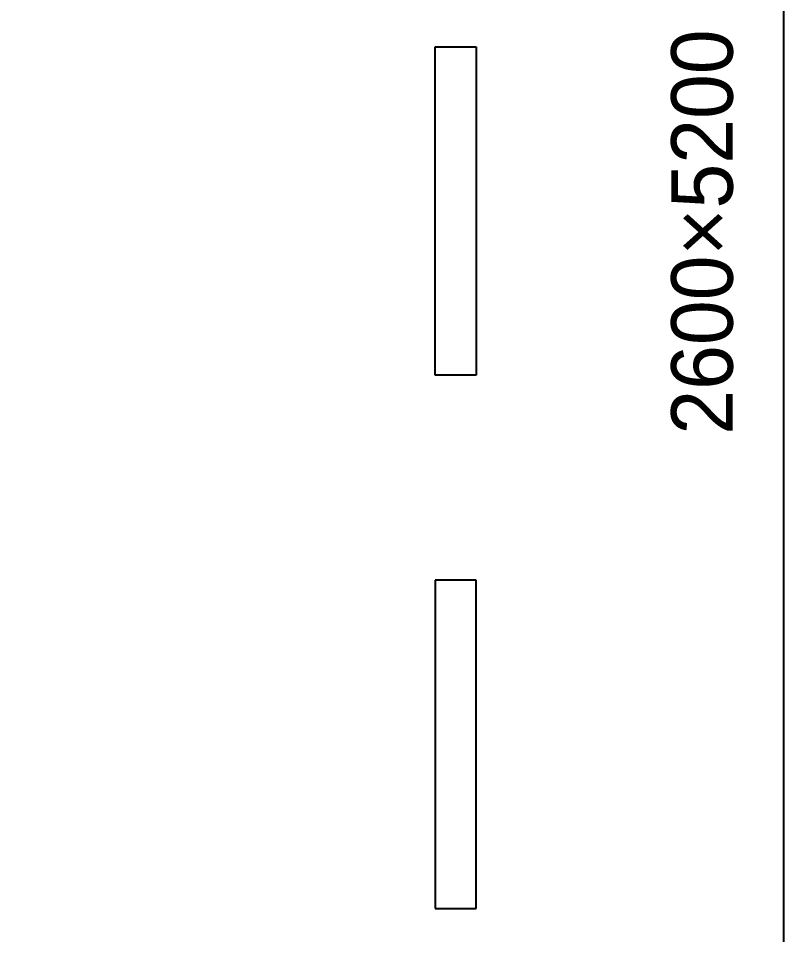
# Model space of a CAD drawing. Header units: millimetres. Extents: x -58335 to 291665, y -66693 to 213307.
# Drawn here: x 122788 to 124654, y 5191 to 7424 of the extents above; entities that cross this region are included whole.
import ezdxf
from ezdxf.enums import TextEntityAlignment as Align

# ---------------------------------------------------------------- set-up
doc = ezdxf.new("R2010")
doc.units = ezdxf.units.MM
doc.header["$LTSCALE"] = 1000
doc.layers.add('X-SITE$0$-MY-녹지', color=254, linetype='Continuous')
doc.layers.add('X-SITE$0$A-PARK', color=8, linetype='Continuous')
doc.layers.add('X-SITE$0$NOPLOT', color=193, linetype='Continuous', plot=False)
doc.styles.add('X-SITE$0$XA-B2F_PLAN$0$XA-B2F_PLAN$0$Gtx', font='')
doc.styles.get('X-SITE$0$XA-B2F_PLAN$0$XA-B2F_PLAN$0$Gtx').set_extended_font_data('Dotum')
pattern_1 = [(0, (-29382.5, 14650.24), (317.5, 317.5), [158.75, -476.25]), (90, (-29303.13, 14570.87), (-317.5, 317.5), [158.75, -476.25])]

# ---------------------------------------------------------------- blocks, each defined once
blk = doc.blocks.new('X-SITE$0$240910_L-1F')
at = {"layer": 'X-SITE$0$-MY-녹지'}
h = blk.add_hatch(dxfattribs=at)
h.set_pattern_fill('CROSS', color=256, scale=50, style=2)
h.set_pattern_definition(pattern_1)
edge = h.paths.add_edge_path()
edge.add_line((18171.1, 114605.3), (18171.1, 166105.3))
edge.add_line((18171.1, 166105.3), (47421.1, 166105.3))
edge.add_line((47421.1, 166105.3), (47421.1, 168105.3))
edge.add_line((47421.1, 168105.3), (46571.1, 168105.3))
edge.add_line((46571.1, 168105.3), (46571.1, 168905.3))
edge.add_line((46571.1, 168905.3), (47283.5, 168905.3))
edge.add_arc((45571.1, 168205.3), 1850, 22.2338, 32.7206)
edge.add_line((47127.5, 169205.3), (6313.7, 169205.3))
edge.add_line((6313.7, 169205.3), (1000, 163891.6))
edge.add_line((1000, 163891.6), (1000, -787.9))
edge.add_line((1000, -787.9), (6313.7, -6101.6))
edge.add_line((6313.7, -6101.6), (95101.4, -6101.6))
edge.add_line((95101.4, -6101.6), (95315.6, -5951.6))
edge.add_line((95315.6, -5951.6), (98071.1, -5951.6))
edge.add_line((98071.1, -5951.6), (98071.1, -5401.6))
edge.add_line((98071.1, -5401.6), (96971, -5401.6))
edge.add_line((96971, -5401.6), (96971, -4401.6))
edge.add_line((96971, -4401.6), (98071.1, -4401.6))
edge.add_line((98071.1, -4401.6), (98071.1, 31055.3))
edge.add_arc((96271.1, 31055.3), 1800, 360, 450)
edge.add_line((96271.1, 32855.3), (91071.1, 32855.3))
edge.add_arc((91071.1, 31055.3), 1800, 90, 180)
edge.add_line((89271.1, 31055.3), (89271.1, 30055.3))
edge.add_line((89271.1, 30055.3), (96471.1, 30055.3))
edge.add_line((96471.1, 30055.3), (96471.1, -3544.7))
edge.add_line((96471.1, -3544.7), (8071.1, -3544.7))
edge.add_line((8071.1, -3544.7), (8071.1, -794.7))
edge.add_line((8071.1, -794.7), (2871.1, -794.7))
edge.add_line((2871.1, -794.7), (2871.1, 103855.3))
edge.add_line((2871.1, 103855.3), (49071.1, 103855.3))
edge.add_arc((49071.1, 105655.3), 1800, 270, 360)
edge.add_line((50871.1, 105655.3), (50871.1, 114605.3))
edge.add_line((50871.1, 114605.3), (18171.1, 114605.3))
h = blk.add_hatch(dxfattribs=at)
h.set_pattern_fill('CROSS', color=256, scale=50, style=2)
h.set_pattern_definition(pattern_1)
edge = h.paths.add_edge_path()
edge.add_line((18171.1, 114605.3), (18171.1, 166105.3))
edge.add_line((18171.1, 166105.3), (47421.1, 166105.3))
edge.add_line((47421.1, 166105.3), (47421.1, 168105.3))
edge.add_line((47421.1, 168105.3), (46571.1, 168105.3))
edge.add_line((46571.1, 168105.3), (46571.1, 168905.3))
edge.add_line((46571.1, 168905.3), (47283.5, 168905.3))
edge.add_arc((45571.1, 168205.3), 1850, 22.2338, 32.7206)
edge.add_line((47127.5, 169205.3), (6313.7, 169205.3))
edge.add_line((6313.7, 169205.3), (1000, 163891.6))
edge.add_line((1000, 163891.6), (1000, -787.9))
edge.add_line((1000, -787.9), (6313.7, -6101.6))
edge.add_line((6313.7, -6101.6), (95101.4, -6101.6))
edge.add_line((95101.4, -6101.6), (95315.6, -5951.6))
edge.add_line((95315.6, -5951.6), (98071.1, -5951.6))
edge.add_line((98071.1, -5951.6), (98071.1, -5401.6))
edge.add_line((98071.1, -5401.6), (96971, -5401.6))
edge.add_line((96971, -5401.6), (96971, -4401.6))
edge.add_line((96971, -4401.6), (98071.1, -4401.6))
edge.add_line((98071.1, -4401.6), (98071.1, 31055.3))
edge.add_arc((96271.1, 31055.3), 1800, 360, 450)
edge.add_line((96271.1, 32855.3), (91071.1, 32855.3))
edge.add_arc((91071.1, 31055.3), 1800, 90, 180)
edge.add_line((89271.1, 31055.3), (89271.1, 30055.3))
edge.add_line((89271.1, 30055.3), (96471.1, 30055.3))
edge.add_line((96471.1, 30055.3), (96471.1, -3544.7))
edge.add_line((96471.1, -3544.7), (8071.1, -3544.7))
edge.add_line((8071.1, -3544.7), (8071.1, -794.7))
edge.add_line((8071.1, -794.7), (2871.1, -794.7))
edge.add_line((2871.1, -794.7), (2871.1, 103855.3))
edge.add_line((2871.1, 103855.3), (49071.1, 103855.3))
edge.add_arc((49071.1, 105655.3), 1800, 270, 360)
edge.add_line((50871.1, 105655.3), (50871.1, 114605.3))
edge.add_line((50871.1, 114605.3), (18171.1, 114605.3))
blk = doc.blocks.new('X-SITE$0$전기차')
at = {"layer": 'X-SITE$0$A-PARK'}
for p, q in [((-4450, -250), (-4450, -1050)), ((-4350, -250), (-4450, -250)), ((-4350, -1050), (-4350, -250)), ((-4450, -1050), (-4350, -1050)), ((-4450, -2350), (-4450, -1550)), ((-4450, -1550), (-4350, -1550)), ((-4350, -1550), (-4350, -2350)), ((-4350, -2350), (-4450, -2350))]:
    blk.add_line(p, q, dxfattribs=at)
blk.add_lwpolyline([(0, -2600), (0, 0), (-5200, 0), (-5200, -2600)], close=True, dxfattribs=at)
at = {"layer": 'X-SITE$0$NOPLOT', "ltscale": 10, "style": 'X-SITE$0$XA-B2F_PLAN$0$XA-B2F_PLAN$0$Gtx'}
blk.add_text('2600×5200', height=150, rotation=270, dxfattribs=at).set_placement((-5000.8, -1898.5), align=Align.MIDDLE_CENTER)

msp = doc.modelspace()

# ---------------------------------------------------------------- block references
msp.add_blockref('X-SITE$0$240910_L-1F', (29382.5, -14650.2))
at = {"layer": 'X-SITE$0$A-PARK', "rotation": 180}
msp.add_blockref('X-SITE$0$전기차', (119453.6, 5005), dxfattribs=at)

doc.saveas('drawing.dxf')
